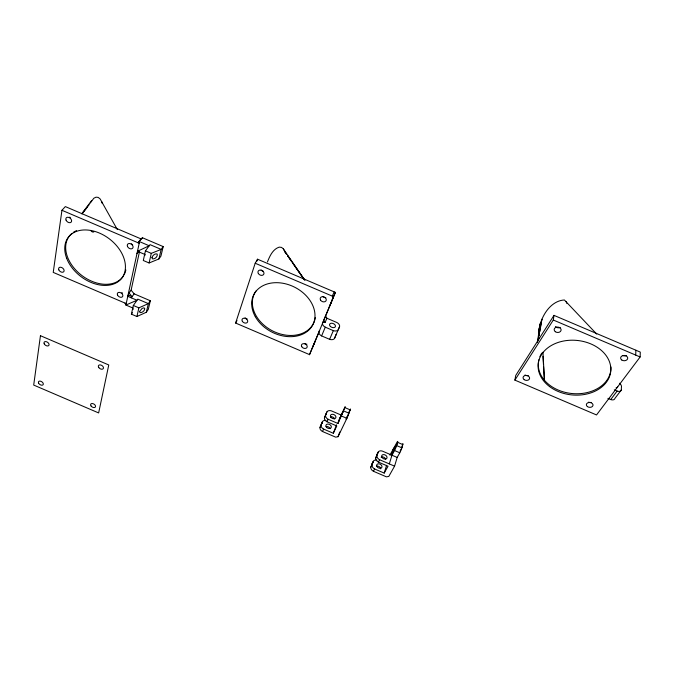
<?xml version="1.0" encoding="UTF-8"?>
<svg xmlns="http://www.w3.org/2000/svg" width="674" height="674" viewBox="0 0 674 674"><rect width="100%" height="100%" fill="white"/><g stroke="black" fill="none" stroke-linecap="round" stroke-linejoin="round"><path stroke-width="1.01" d="M539.065 331.473C539.748 318.044 549.933 300.739 564.382 299.981L596.726 334.102M640.131 356.967L640.3 352.098L553.994 315.373L515.753 375.418L514.885 380.119L596.532 414.948L640.131 356.967L553.303 320.015L553.994 315.373M635.7 355.08L635.894 350.227M538.577 337.261L539.09 327.994M607.897 398.368L610.72 399.572A5.004 2.856 33.6 0 0 614.865 398.477L621.293 389.985L621.495 386.396A5.03 2.822 33.3 0 0 619.558 383.22M539.394 333.099L539.537 331.035M539.756 327.943L540.051 323.823L537.439 342.577M163.192 246.591L161.17 249.397L150.049 244.654L145.441 250.854L143.292 260.493L149.097 262.97L158.904 258.959L160.918 256.145L163.192 246.591L142.5 237.77L140.967 238.866L65.336 206.589L61.949 210.288L53.229 272.397L126.207 303.595M538.467 339.78L538.812 337.725M539.149 335.669L539.495 333.613M539.832 331.557L541.888 319.223L537.726 341.398M125.019 303.089L125.895 305.027L136.999 300.267L127.774 296.316L129.071 292.996L131.118 290.157L139.459 251.773M136.965 253.66L138.145 250.964M150.344 300.764L148.288 309.391L146.325 312.264L136.906 316.519L131.396 314.16L133.326 305.474L137.808 299.121L148.373 303.629L150.344 300.764L134.126 293.83L131.118 290.157M149.097 262.97L151.288 253.357L161.17 249.397L158.904 258.959M136.906 316.519L138.886 307.849L148.373 303.629L146.325 312.264M402.049 446.736L402.049 445.935M376.96 460.207A4.246 3.058 29.3 0 0 373.135 461.471L370.81 467.149A4.246 3.075 29.4 0 0 373.421 471.269L386.404 476.83L388.78 476.442L394.576 466.155L397.171 457.444L399.783 452.785A4.263 0.48 -67.2 0 0 401.873 447.831L402.833 444.596A4.246 0.472 -67.2 0 0 402.69 443.77M391.956 455.211L394.543 450.544A4.263 0.455 -67.2 0 0 396.632 445.59L397.609 442.355A4.246 0.447 -67.1 0 0 397.087 442.136L389.926 455.127M391.249 455.658L393.237 449.12M389.311 463.906L394.517 446.803M373.135 461.471L372.031 464.875A4.255 3.075 29.3 0 0 374.651 468.994L384.205 473.081L386.573 465.355M384.205 473.081L388.022 466.214L378.4 462.094A4.288 3.075 29.2 0 1 375.747 457.958L378.089 452.229A4.288 3.058 29.1 0 1 382.402 451.117L397.171 457.444M375.747 457.958L378.089 452.229M318.81 332.493L309.526 354.625L235.614 323.048L255.202 263.239L257.535 259.204L335.391 292.398L323.739 320.243L325.037 322.534L326.932 318.263L325.635 315.98M256.878 261.192L257.535 259.204M325.98 420.45A4.288 3.067 25.1 0 0 322.416 421.713L319.998 427.442A4.288 3.084 25.2 0 0 322.501 431.512L335.686 437.156L338.028 436.71L347.253 417.568L350.547 409.025L350.151 409.607M346.369 418.436L346.124 419.253L347.952 415.268M348.163 414.704L348.18 414.232M337.96 423.483L345.189 406.734L341.145 415.041L337.96 423.483L328.154 419.287A4.347 3.084 25.1 0 1 325.601 415.209L326.907 411.898A4.339 3.067 25 0 1 331.431 410.887L341.145 415.041M401.864 447.3L401.35 448.623M338.028 436.71L339.772 432M322.416 421.713L321.102 425.024A4.305 3.084 25.1 0 0 323.621 429.094L333.318 433.247L336.511 424.788M338.205 422.194L339.974 417.492M333.318 433.247L336.789 425.943L327.008 421.764A4.339 3.084 25.1 0 1 324.472 417.678L326.907 411.898M267.443 261.967C269.735 256.137 272.776 249.178 279.238 247.131L281.53 247.392L283.383 248.9L304.37 279.668M309.467 354.768L335.391 292.398M326.932 318.263L336.815 322.484A4.667 3.008 23.1 0 1 339.586 326.561L334.481 338.458A4.642 3.033 23.1 0 1 329.62 339.325L321.616 335.913L325.272 327.176A4.684 3.025 22.7 0 1 322.526 323.065L323.124 321.717L325.037 322.534M346.84 417.223L347.135 416.532M334.481 338.458L335.837 335.239A4.625 3.016 23.1 0 0 335.888 334.54M339.586 326.561L338.23 329.771A4.684 3.025 23.1 0 1 333.344 330.622L325.272 327.176M329.62 339.325L333.344 330.622M329.367 306.628L331.254 302.39M319.51 330.462L318.912 331.81A4.642 3.033 22.7 0 0 321.616 335.913M313.831 344.304L315.188 341.246M312.416 347.632L314.32 343.344M330.85 303.14L333.495 296.627L255.202 263.239M332.29 296.113L334.186 291.884M319.998 427.442L321.102 425.024M324.472 417.678L325.601 415.209M322.501 431.512L323.621 429.094M327.008 421.764L328.154 419.287M400.76 449.92L401.055 449.297M348.694 412.623L350.025 409.868M370.81 467.149L372.031 464.875M373.421 471.269L374.651 468.994M378.4 462.094L379.664 459.769A4.305 3.075 29.2 0 1 376.993 455.632M235.614 323.048L236.995 320.571M90.282 203.026L93.821 198.24L96.037 197.17L98.185 197.398L100.123 198.914L117.301 229.522M400.482 450.443L400.07 451.049M514.885 380.119L553.303 320.015M131.396 314.16L132.441 312.669M131.27 297.815L134.126 293.83M81.722 213.759L91.689 200.523M610.72 399.572L617.131 391.063A5.047 2.839 33.4 0 0 621.293 389.985M140.967 238.866L138.01 242.75L142.5 237.77M82.085 213.776L87.232 207.162M82.11 213.658L89.17 204.677M137.808 252.539L139.585 251.579M93.804 232.016L92.296 231.949L90.973 230.811M614.292 389.858L617.131 391.063M61.949 210.288L139.206 243.255M145.441 250.854L151.288 253.357M128.599 295.178L132.087 296.67L129.071 292.996M133.326 305.474L138.886 307.849M133.216 308.161L125.895 305.027L139.552 241.646L149.215 245.774L137.471 251.292L145.196 254.587A3.159 0.657 -67.3 0 0 145.104 255.151M344.919 407.61L350.286 409.91M343.673 410.938L349.065 413.246M341.507 416.026L346.899 418.335M397.609 442.355L402.833 444.596M396.632 445.59L401.873 447.831M394.543 450.544L399.783 452.785M379.664 459.769L394.576 466.155M304.934 280.384L287.655 255.775L291.202 260.914M292.381 262.624L304.252 279.685M283.383 248.9L284.243 250.652M566.185 301.548L566.775 303.351M101.698 201.602L102.254 203.43M542.941 356.319L543.463 364.642M543.589 366.723L544.432 380.246L542.958 352.241M70.307 217.736A3.244 2.292 40.1 0 1 69.767 217.095M132.66 244.696A3.201 2.325 37.2 0 1 131.295 243.769M122.525 293.047A3.041 2.132 35 0 1 121.826 292.676M123.536 275.767A33.607 23.607 37.4 0 1 80.433 274.385A33.607 23.607 37.4 0 1 71.832 233.499M73.281 232.404A33.607 23.607 37.4 0 1 76.583 230.626M125.853 269.945A33.607 23.607 37.4 0 1 124.05 274.882M133.098 309.526A3.008 0.598 -66.6 0 1 133.09 309.189M315.348 317.395A33.085 25.157 27 0 1 274.63 331.903A33.085 25.157 27 0 1 255.952 291.033M306.923 344.178A3.016 2.258 24.5 0 1 306.164 344.094M305.423 343.858A3.016 2.258 24.5 0 1 304.732 343.487M247.131 318.895A3.025 2.241 28.8 0 1 245.1 317.783M263.231 271.243A3.168 2.46 30 0 1 261.116 270.072M325.82 297.672A3.159 2.469 24.8 0 1 322.922 296.434M321.304 424.14A4.28 3.067 25.1 0 1 322.357 423.171M326.149 426.566A2.856 2.047 25.3 0 1 330.117 428.723M325.769 414.375A4.322 3.067 25.1 0 1 326.502 413.6M330.664 416.818A2.89 2.047 25.3 0 1 334.683 419.001M376.69 466.155A2.831 2.039 29.5 0 1 380.734 468.885M371.905 463.746A4.238 3.058 29.3 0 1 373.219 462.583M376.842 454.554A4.28 3.058 29.1 0 1 377.811 453.56M381.13 457.216A2.856 2.039 29.4 0 1 385.654 459.146M610.922 366.976A36.404 27.356 5.7 0 1 571.889 393.523A36.404 27.356 5.7 0 1 538.905 359.739M539.866 356.816A36.404 27.356 5.7 0 1 541.82 353.092M591.132 402.412A3.336 2.426 5.7 0 1 588.604 402.134M560.212 327.429A3.463 2.704 5.6 0 1 555.427 326.494M528.239 375.612A3.277 2.469 9 0 1 525.038 374.955M626.272 355.543A3.53 2.654 2.2 0 1 622.751 355.552M617.713 386.615A3.353 1.887 33.3 0 1 616.103 387.777M139.619 311.447L140.023 312.618C142.256 312.913 145.078 310.52 144.683 308.212L143.351 307.908L142.02 308.507L139.619 311.447M343.049 411.603L340.783 416.861L343.049 411.603M151.979 257.485L152.383 258.85C154.767 259.397 157.716 256.693 157.278 254.267L156.966 253.946C154.759 253.382 152.644 255.539 151.979 257.485M40.448 335.703L33.7 385.073L98.64 412.935L108.758 364.963L40.448 335.703M396.978 443.762L394.737 448.876L396.978 443.762M286.458 254.081L284.672 251.528L286.45 254.09M44.189 343.782A2.848 1.82 34.8 0 0 48.595 345.678A2.848 1.82 34.8 0 0 46.809 341.853A2.848 1.82 34.8 0 0 44.189 343.782M91.091 406.026A2.704 1.702 31.4 0 0 95.346 407.012A2.704 1.702 31.4 0 0 92.785 403.6A2.704 1.702 31.4 0 0 91.091 406.026M38.603 383.127A2.73 1.685 33.4 0 0 42.841 384.955A2.73 1.685 33.4 0 0 41.114 381.383A2.73 1.685 33.4 0 0 38.603 383.127M98.825 367.616A2.822 1.845 32.5 0 0 103.265 368.611A2.822 1.845 32.5 0 0 100.62 364.971A2.822 1.845 32.5 0 0 98.825 367.616M58.806 269.844A3.1 2.106 37.6 0 0 63.567 271.883A3.1 2.106 37.6 0 0 61.688 267.519A3.1 2.106 37.6 0 0 58.806 269.844M66.052 220.112A3.26 2.292 40 0 0 71.04 222.252A3.26 2.292 40 0 0 69.093 217.525A3.26 2.292 40 0 0 66.052 220.112M127.428 246.313A3.218 2.325 37.1 0 0 132.424 248.453A3.218 2.325 37.1 0 0 130.68 243.811A3.218 2.325 37.1 0 0 127.428 246.313M117.461 294.9A3.058 2.132 34.9 0 0 122.23 296.948A3.058 2.132 34.9 0 0 120.528 292.659A3.058 2.132 34.9 0 0 117.461 294.9M66.684 258.336A33.666 23.615 37.4 0 0 118.531 281.395A33.666 23.615 37.4 0 0 100.047 233.339A33.666 23.615 37.4 0 0 66.684 258.336M255.311 316.662A33.136 25.165 27 0 0 310.091 328.786A33.136 25.165 27 0 0 284.63 283.602A33.136 25.165 27 0 0 255.311 316.662M320.512 300.023A3.176 2.477 24.8 0 0 325.812 301.084A3.176 2.477 24.8 0 0 323.385 296.745A3.176 2.477 24.8 0 0 320.512 300.023M242.362 321.329A3.041 2.249 28.7 0 0 247.35 322.366A3.041 2.249 28.7 0 0 244.831 318.28A3.041 2.249 28.7 0 0 242.362 321.329M258.336 273.501A3.185 2.46 30 0 0 263.576 274.537A3.185 2.46 30 0 0 260.981 270.131A3.185 2.46 30 0 0 258.336 273.501M301.741 346.68A3.033 2.258 24.5 0 0 306.788 347.75A3.033 2.258 24.5 0 0 304.421 343.723A3.033 2.258 24.5 0 0 301.741 346.68M330.386 326.427A3.117 2.014 23 0 0 335.374 326.654A3.117 2.014 23 0 0 331.751 323.225A3.117 2.014 23 0 0 330.386 326.427M326.224 426.861A2.865 2.047 25.3 0 0 330.959 427.88A2.865 2.047 25.3 0 0 328.626 424.157A2.865 2.047 25.3 0 0 326.224 426.861M330.774 417.063A2.898 2.047 25.3 0 0 335.551 418.107A2.898 2.047 25.3 0 0 333.192 414.367A2.898 2.047 25.3 0 0 330.774 417.063M377.052 466.669A2.839 2.039 29.5 0 0 381.669 467.638A2.839 2.039 29.5 0 0 379.243 463.864A2.839 2.039 29.5 0 0 377.052 466.669M382.065 457.452A2.865 2.039 29.3 0 0 386.724 458.438A2.865 2.039 29.3 0 0 384.264 454.655A2.865 2.039 29.3 0 0 382.065 457.452M621.723 359.967A3.555 2.662 2.4 0 0 627.629 358.779A3.555 2.662 2.4 0 0 623.18 355.518A3.555 2.662 2.4 0 0 621.723 359.967M549.546 386.564A36.463 27.373 5.8 0 0 609.877 375.511A36.463 27.373 5.8 0 0 563.961 340.951A36.463 27.373 5.8 0 0 549.546 386.564M587.425 406.607A3.353 2.435 5.9 0 0 592.952 405.605A3.353 2.435 5.9 0 0 588.68 402.547A3.353 2.435 5.9 0 0 587.425 406.607M524.212 379.664A3.294 2.469 9.2 0 0 529.562 378.594A3.294 2.469 9.2 0 0 525.231 375.502A3.294 2.469 9.2 0 0 524.212 379.664M555.342 331.709A3.48 2.704 5.8 0 0 561.046 330.437A3.48 2.704 5.8 0 0 556.53 327.151A3.48 2.704 5.8 0 0 555.342 331.709"/></g></svg>
